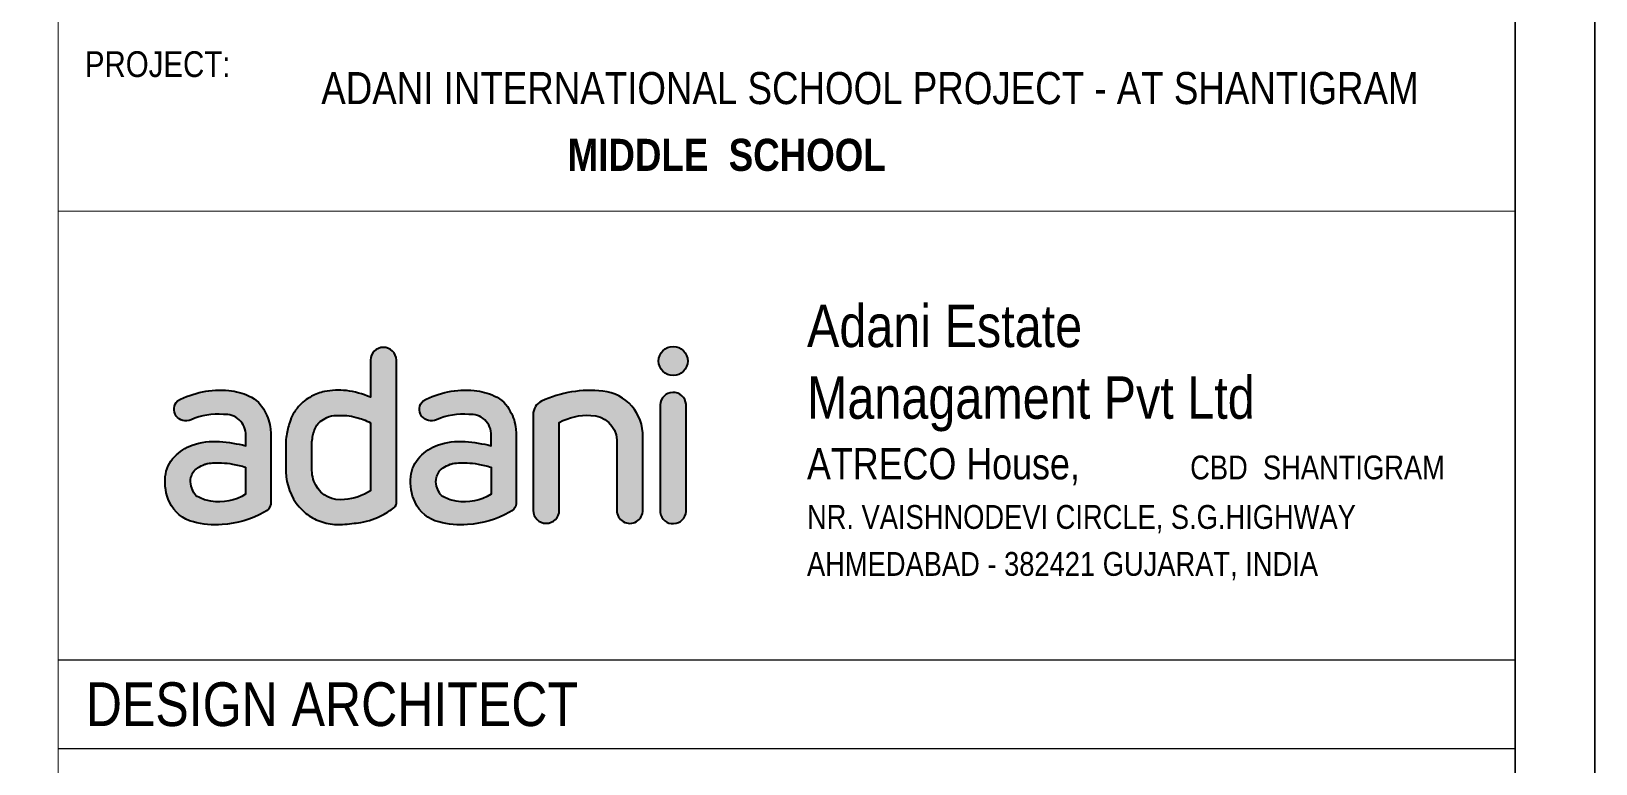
# Model space of a CAD drawing. Header units: millimetres. Extents: x 1112055 to 3390982, y -148532 to 766891.
# Drawn here: x 2533478 to 2542910, y 152337 to 156752 of the extents above; entities that cross this region are included whole.
import ezdxf

# ---------------------------------------------------------------- set-up
doc = ezdxf.new("R2010")
doc.units = ezdxf.units.MM
for name, color, linetype, lineweight in [('B TITLE BLOCK', 250, 'Continuous', 0), ('TB IL', 7, 'Continuous', 9), ('tb text', 7, 'Continuous', 13)]:
    doc.layers.add(name, color=color, linetype=linetype, lineweight=lineweight)
doc.layers.add('FORMAT TEXT', color=7, linetype='Continuous')
doc.styles.add('SWINC', font='swissc.ttf')

# ---------------------------------------------------------------- blocks, each defined once
blk = doc.blocks.new('A$C448A1362')
h = blk.add_hatch(color=144)
h.set_gradient(color1=(0, 128, 167), color2=(196, 60, 91), rotation=5, tint=1)
edge = h.paths.add_edge_path()
edge.add_arc((14.81933344435538, -0.6985207138125133), 0.7431945778757773, 0, 360)
edge = h.paths.add_edge_path()
edge.add_line((14.15277161007043, -2.943220954840626), (14.15074250250791, -8.452755263949484))
edge.add_arc((14.81271016430946, -8.345192536199875), 0.6706496295921845, 189.2292944955668, 356.1382558233712)
edge.add_line((15.48183706351529, -8.390360206402192), (15.48183706351529, -2.906189741824846))
edge.add_arc((14.81858030050353, -2.970500210281671), 0.6663672936405483, 5.538180628108128, 177.6538117834876)
edge = h.paths.add_edge_path()
edge.add_line((7.658612856253058, -3.439845030765127), (7.658612856253058, -8.334052471542009))
edge.add_arc((8.327457436545956, -8.32652838341778), 0.668886899624382, 180.6445149192386, 359.3554850807614)
edge.add_line((8.996302016838627, -8.334052471542464), (8.996302016838627, -3.840593774361196))
edge.add_arc((10.43994891255898, -6.488699477092041), 3.016053741622978, 86.78809535472402, 118.5975448000749, ccw=False)
edge.add_arc((10.61373491564996, -4.807273183709412), 1.329898324167716, 3.2061460087869023, 90.20678352166891, ccw=False)
edge.add_line((11.94155164382369, -4.732893824975463), (11.94155164382369, -8.320863272386077))
edge.add_arc((12.60398342205281, -8.339524168990692), 0.6626945675571669, 178.3863879075979, 362.4913548570173)
edge.add_line((13.26605160525287, -8.310717734573473), (13.26605160525287, -4.586290803584006))
edge.add_arc((10.97818174704571, -4.509470264667243), 2.28915920881283, 358.0768837756475, 443.9565772997473)
edge.add_arc((10.59401221925009, -8.138142946765356), 5.938111340575273, 83.95657729974697, 114.9107743569737)
edge.add_arc((8.408866964090748, -3.432967517766201), 0.7502856299517944, 114.9107743569736, 180.5252106281581)
edge = h.paths.add_edge_path(flags=16)
edge.add_line((5.507758839991311, -6.128919827983509), (5.507758839991311, -7.509220247381791))
edge.add_arc((4.146227910375046, -5.350103415743206), 2.552557925878734, 260.598114554046, 302.23537625721383, ccw=False)
edge.add_arc((4.087928553207348, -5.702189379883976), 2.195677916363923, 243.4590382901451, 260.5981145540465, ccw=False)
edge.add_arc((3.365096810479827, -7.149373683017757), 0.5780165996690875, 209.8633087811852, 243.4590382901451, ccw=False)
edge.add_arc((4.137351262187394, -6.705965495283408), 1.468515201089699, 195.2092911337714, 209.8633087811827, ccw=False)
edge.add_arc((3.574157333157927, -6.859079973122107), 0.8848788031333445, 166.7985330258342, 195.2092911337714, ccw=False)
edge.add_arc((3.587606153449087, -6.862234728725753), 0.8986926820288219, 147.3576210444231, 166.798533025833, ccw=False)
edge.add_arc((3.389644337597701, -6.73542645901648), 0.6635986204241061, 120.63220694506651, 147.3576210444251, ccw=False)
edge.add_arc((4.530526850433716, -8.662080861807453), 2.902707839709622, 112.49789540908989, 120.632206945066, ccw=False)
edge.add_arc((3.650891727382941, -6.538233166334294), 0.6039066340219512, 97.65291712801451, 112.49789540909, ccw=False)
edge.add_arc((4.113118942007532, -9.978226818855319), 4.074815783988947, 87.68643739568421, 97.65291712801928, ccw=False)
edge.add_arc((4.113118942007304, -9.978226818858502), 4.074815783992284, 79.75290279672708, 87.68643739568432, ccw=False)
edge.add_arc((3.750854027135574, -11.98215784152194), 6.111228171535338, 73.29237366723208, 79.75290279672572, ccw=False)
edge = h.paths.add_edge_path()
edge.add_line((6.790154819498412, -4.403163846067628), (6.789647542607781, -8.021569906915602))
edge.add_arc((6.267806578629234, -7.927663462294049), 0.530222983307471, 290.01279134982053, 349.79867748199996, ccw=False)
edge.add_arc((3.985686338293817, -4.071748072450418), 5.002758515494103, 273.6188457994145, 299.5013455248223, ccw=False)
edge.add_arc((4.003606063649386, -4.355086746707229), 4.718853741165793, 255.66704751986748, 273.6188457994148, ccw=False)
edge.add_arc((3.293400358615145, -7.134654667361929), 1.849988117091353, 205.0891047683781, 255.66704751986708, ccw=False)
edge.add_arc((3.859586546516539, -6.869564954474072), 2.475159577771575, 173.9289781433874, 205.0891047683788, ccw=False)
edge.add_arc((3.123595983136966, -6.791286721989991), 1.735017975735576, 136.2598033714836, 173.9289781433874, ccw=False)
edge.add_arc((3.557998223588356, -7.206993982662198), 2.336281506215076, 109.5799741139754, 136.2598033714825, ccw=False)
edge.add_arc((3.91599006055776, -8.213464895504103), 3.404523919590422, 85.56592316711209, 109.5799741139746, ccw=False)
edge.add_arc((3.508382811704678, -13.46992161850562), 8.67676072668705, 76.65013801281992, 85.56592316711192, ccw=False)
edge.add_line((5.511817055116353, -5.027621698430494), (5.511817055116353, -4.501575562849439))
edge.add_arc((4.472484140997949, -4.465110926590796), 1.039972391973434, 357.9906215679799, 455.6588950534437)
edge.add_arc((4.086198299446323, -6.903609543656557), 3.484972647131051, 85.32993988743719, 113.1845555418632)
edge.add_arc((2.444315375492806, -3.165488927077377), 0.5988448662169389, 133.8620426340904, 296.78541516636506, ccw=False)
edge.add_arc((4.224328531941637, -6.831218957114515), 4.648377712036712, 84.78407122185848, 118.17724551367121, ccw=False)
edge.add_arc((4.305412553357883, -5.453939858085732), 3.269732674621548, 65.0770173786932, 84.00498154086301, ccw=False)
edge.add_arc((5.011671825826625, -3.985957337240734), 1.640984457002071, 25.615854055559396, 65.8410484831349, ccw=False)
edge.add_arc((4.440738750321316, -4.424729147798871), 2.350214712372408, 6.139679798615873, 29.24615656970508, ccw=False)
edge.add_line((6.777472897232656, -4.173367414613267), (6.790154819498412, -4.403163846067628))
edge = h.paths.add_edge_path()
edge.add_line((-0.6647863651678563, -0.6543876243279101), (-0.6647863651678563, -2.554646856619684))
edge.add_arc((-2.400736746012171, -6.432294233545463), 4.248490661933166, 65.88282809930101, 83.13487306898243)
edge.add_arc((-2.306256045762893, -5.647543298269056), 3.458072650285579, 83.13487306898298, 101.7924313308425)
edge.add_arc((-2.511163092840661, -4.666060909044745), 2.455428855959866, 101.7924313308415, 118.2655509453169)
edge.add_arc((-2.511163092840889, -4.66606090904429), 2.455428855959293, 118.2655509453176, 138.2614549608422)
edge.add_arc((-2.762000777547655, -4.442269798546704), 2.119271147127837, 138.261454960843, 163.1198987464418)
edge.add_arc((1.435355871833508, -5.715932123283665), 6.505615702627138, 163.1198987464423, 169.3828484008401)
edge.add_arc((-3.19076537750334, -4.848743643640091), 1.798916894248737, 169.3828484008401, 182.2402990978122)
edge.add_line((-4.988307303988677, -4.919064443836078), (-4.988307303988677, -6.369876351031735))
edge.add_arc((-2.069278757865959, -6.282007161035608), 2.9203507747582, 181.7242085214847, 219.8409375234252)
edge.add_arc((-2.492418944295423, -6.635066779090948), 2.369262114674396, 219.8409375234248, 238.8760015993548)
edge.add_arc((-2.291705121782343, -6.30265454861069), 2.757571179106963, 238.8760015993553, 256.8052270138245)
edge.add_arc((-2.291705121782343, -6.30265454861069), 2.757571179106969, 256.8052270138248, 274.3139534058478)
edge.add_arc((-3.081769659276461, 4.170752759902143), 13.2607355891034, 274.3139534058478, 278.35095906789)
edge.add_arc((-1.635209111257609, -5.683693761481891), 3.30068269457009, 278.3509590678898, 299.1663416277946)
edge.add_arc((-2.948734989847708, -3.330170478050832), 5.995941880507485, 299.166341627795, 305.5628000104232)
edge.add_arc((0.2806405914250263, -7.913759985370007), 0.3910279286526687, 311.2521827326039, 366.890062656182)
edge.add_line((0.6688445802926708, -7.866850455274061), (0.6647863651676289, -0.6543876243279101))
edge.add_arc((-2.273736754432321e-13, -0.6648689873070452), 0.6648689873071513, 0.9032798203518209, 179.0967201796482)
edge = h.paths.add_edge_path(flags=16)
edge.add_line((-0.6566699349179999, -3.865957618892708), (-0.6566699349179999, -7.331673335662117))
edge.add_arc((-2.177874036258572, -4.976513678812125), 2.803718767492351, 273.8152628129169, 302.8585285343123, ccw=False)
edge.add_arc((-2.222214389678811, -6.391559054528216), 1.40160951483312, 207.7678228712067, 279.4820398668521, ccw=False)
edge.add_arc((-1.983284873086404, -6.265757242648078), 1.671634346601225, 177.0124350050554, 207.7678228712068, ccw=False)
edge.add_line((-3.652647250965629, -6.178632963264818), (-3.652647250965629, -4.830798264866871))
edge.add_arc((-1.238173986717811, -5.021393273126478), 2.42198422805385, 159.7603310861371, 175.4865139123886, ccw=False)
edge.add_arc((-2.68210193758614, -4.488995900572945), 0.8830316980514378, 128.3998146419164, 159.7603310861371, ccw=False)
edge.add_arc((-2.214624559589311, -5.078809482746465), 1.635637279119564, 114.37650926095529, 128.3998146419147, ccw=False)
edge.add_arc((-2.394140627233583, -4.682636839643919), 1.200690406863742, 90.11877477638052, 114.3765092609566, ccw=False)
edge.add_arc((-2.371279833046856, -15.71044246335828), 12.22851972592457, 87.66288555333898, 90.11877477638222, ccw=False)
edge.add_arc((-1.946071046559382, -5.291973032022042), 1.801376886018847, 71.99206667147678, 87.66288555333881, ccw=False)
edge.add_arc((-6.364710685310456, -19.83489248203136), 17.00044722771216, 71.72441422244219, 72.98208476505982, ccw=False)
edge.add_arc((-1.948515104208809, -6.169105727444958), 2.640711107135314, 60.711755299823324, 69.72818362236211, ccw=False)
edge = h.paths.add_edge_path(flags=16)
edge.add_line((-7.044807818593881, -6.128919827983509), (-7.044807818593881, -7.509220247381791))
edge.add_arc((-8.406338748210146, -5.350103415743206), 2.552557925878734, 260.598114554046, 302.23537625721383, ccw=False)
edge.add_arc((-8.464638105377844, -5.702189379883976), 2.195677916363924, 243.4590382901451, 260.5981145540465, ccw=False)
edge.add_arc((-9.187469848105366, -7.149373683017757), 0.5780165996690874, 209.8633087811852, 243.4590382901451, ccw=False)
edge.add_arc((-8.41521539639757, -6.705965495283408), 1.468515201089699, 195.2092911337714, 209.8633087811827, ccw=False)
edge.add_arc((-8.978409325427265, -6.859079973122107), 0.8848788031333437, 166.7985330258342, 195.2092911337714, ccw=False)
edge.add_arc((-8.964960505136105, -6.862234728725753), 0.8986926820288219, 147.3576210444231, 166.798533025833, ccw=False)
edge.add_arc((-9.162922320987263, -6.73542645901648), 0.6635986204241063, 120.63220694506651, 147.3576210444251, ccw=False)
edge.add_arc((-8.022039808151249, -8.662080861807453), 2.902707839709622, 112.49789540908989, 120.632206945066, ccw=False)
edge.add_arc((-8.901674931202251, -6.538233166334294), 0.6039066340219509, 97.65291712801428, 112.49789540908989, ccw=False)
edge.add_arc((-8.43944771657766, -9.978226818855319), 4.074815783988947, 87.68643739568421, 97.65291712801928, ccw=False)
edge.add_arc((-8.439447716577888, -9.978226818858502), 4.074815783992284, 79.75290279672708, 87.68643739568432, ccw=False)
edge.add_arc((-8.801712631449618, -11.98215784152194), 6.111228171535338, 73.29237366723208, 79.75290279672572, ccw=False)
edge = h.paths.add_edge_path()
edge.add_line((-5.762411839086781, -4.403163846067628), (-5.762919115977411, -8.021569906915602))
edge.add_arc((-6.284760079955959, -7.927663462294049), 0.5302229833074719, 290.01279134982065, 349.798677482, ccw=False)
edge.add_arc((-8.566880320291148, -4.071748072450418), 5.002758515494103, 273.6188457994145, 299.5013455248223, ccw=False)
edge.add_arc((-8.548960594935807, -4.355086746707229), 4.718853741165793, 255.66704751986748, 273.6188457994148, ccw=False)
edge.add_arc((-9.259166299970047, -7.134654667361929), 1.849988117091353, 205.0891047683781, 255.66704751986708, ccw=False)
edge.add_arc((-8.692980112068653, -6.869564954474072), 2.475159577771575, 173.9289781433874, 205.0891047683788, ccw=False)
edge.add_arc((-9.428970675448227, -6.791286721989991), 1.735017975735576, 136.2598033714836, 173.9289781433874, ccw=False)
edge.add_arc((-8.994568434996836, -7.206993982662198), 2.336281506215077, 109.5799741139754, 136.2598033714825, ccw=False)
edge.add_arc((-8.636576598027432, -8.213464895504103), 3.404523919590422, 85.56592316711209, 109.5799741139746, ccw=False)
edge.add_arc((-9.044183846880514, -13.46992161850562), 8.67676072668705, 76.65013801281992, 85.56592316711192, ccw=False)
edge.add_line((-7.040749603468839, -5.027621698430494), (-7.040749603468839, -4.501575562849439))
edge.add_arc((-8.080082517587016, -4.465110926590796), 1.039972391973435, 357.9906215679799, 455.6588950534437)
edge.add_arc((-8.466368359138869, -6.903609543656557), 3.484972647131051, 85.32993988743719, 113.1845555418632)
edge.add_arc((-10.10825128309239, -3.165488927077377), 0.5988448662169391, 133.8620426340904, 296.7854151663651, ccw=False)
edge.add_arc((-8.328238126643555, -6.831218957114515), 4.648377712036713, 84.78407122185848, 118.17724551367121, ccw=False)
edge.add_arc((-8.24715410522731, -5.453939858085732), 3.269732674621548, 65.0770173786932, 84.00498154086301, ccw=False)
edge.add_arc((-7.540894832758568, -3.985957337240734), 1.640984457002071, 25.615854055559396, 65.8410484831349, ccw=False)
edge.add_arc((-8.111827908263876, -4.424729147798871), 2.350214712372407, 6.139679798615873, 29.24615656970508, ccw=False)
edge.add_line((-5.775093761352537, -4.173367414613267), (-5.762411839086781, -4.403163846067628))
at = {"layer": 'Defpoints'}
for points in [[(-0.6647863651678563, -0.6543876243279101), (-0.6647863651678563, -2.554646856619684, 0.07541875449206863), (-1.892903717377976, -2.214264063008386, 0.08158927728195095), (-3.012971091884083, -2.262455367618031, 0.07200158244177832), (-3.673952880372099, -2.503411890666257, 0.08747065465243846), (-4.343380748454138, -3.031402128400487, 0.1088927901249689), (-4.789962039753391, -3.826897298314407, 0.02733407760724219), (-4.95888524433235, -4.517301146458749, 0.05616014285171117), (-4.988307303988677, -4.919064443836078), (-4.988307303988677, -6.369876351031735, 0.1678662430565968), (-4.311599931891351, -8.152954621588151, 0.08324764646749883), (-3.717071416075441, -8.663275173559896, 0.07839098920922768), (-2.921153974680465, -8.987425106671026, 0.07654520455502953), (-2.084276282893143, -9.052413098854458, 0.01761658224182823), (-1.155830395295652, -8.949379339873985, 0.09107480465804352), (-0.02663203675820114, -8.565878010559345, 0.02791706392525837), (0.5384744194011546, -8.207740525776217, 0.2476503926846541), (0.6688445802926708, -7.866850455274061), (0.6647863651676289, -0.6543876243279101, 0.9843577705796193), (-0.6647863651678563, -0.6543876243279101, -0.9843577705796193)], [(7.658612856253058, -3.439845030765127), (7.658612856253058, -8.334052471542464, 0.9888138903809678), (8.996302016838627, -8.334052471542464), (8.996302016838627, -3.840593774361196, -0.1396930776755655), (10.60893525214442, -3.477383520671765, -0.3989627704076013), (11.94155164382369, -4.732893824975463), (11.94155164382369, -8.320863272386077, 1.036479897949533), (13.26605160525287, -8.310717734573473), (13.26605160525287, -4.586290803584006, 0.3933042129500563), (11.21918935156964, -2.233033307961932, 0.1358904779811795), (8.092841874630494, -2.752484843964567, 0.2943844530381903), (7.658612856253058, -3.439845030765127, 4.248669503008863)], [(14.15277161007043, -2.943220954840626), (14.15074250250791, -8.452755263949484, 0.891820705005876), (15.48183706351529, -8.390360206402192), (15.48183706351529, -2.906189741824846, 0.933458803029733), (14.15277161007043, -2.943220954840626, 1.924318933905837)], [(-0.6566699349179999, -3.865957618892708), (-0.6566699349179999, -7.331673335661662, -0.1274079101730488), (-1.99131543415956, -7.77401878428941, -0.3235416448118485), (-3.462418416980199, -7.044554615566767, -0.1350070942812793), (-3.652647250965629, -6.178632963264818), (-3.652647250965629, -4.830798264866871, -0.06872631680704114), (-3.510609721589844, -4.183512952425872, -0.1376965565907644), (-3.230592877963318, -3.79696796176745, -0.06126469009804751), (-2.889702807461617, -3.588984436609962, -0.10624137210056), (-2.396629669771301, -3.48194901268721, -0.01071624843410108), (-1.872612641752767, -3.492094550499814, -0.06848360903983725), (-1.389177764984424, -3.578838898797358, -0.005487678053938331), (-1.033576664654447, -3.691961645407218, -0.03936189994623337), (-0.6566699349179999, -3.865957618892708, 1.356783517631229)], [(-7.044807818593881, -6.128919827983509), (-7.044807818593881, -7.509220247381791, -0.1837024111024695), (-8.82332059713508, -7.86837228594618, -0.07492305019557059), (-9.445749341935425, -7.666476083476255, -0.1476481128128201), (-9.688734972545944, -7.437186928912297, -0.06402749356167123), (-9.83229433259362, -7.091224089504294, -0.1246042540064638), (-9.839903485953073, -6.656995071127085, -0.08503102905075369), (-9.72170797043691, -6.377485504390961, -0.1171430805373001), (-9.501042523013666, -6.164429210327171, -0.03550754085689274), (-9.132759500417933, -5.980287699029532, -0.06486417715555219), (-8.982098263901435, -5.939705547779113, -0.04351440527225555), (-8.274954278366295, -5.906732549888375, -0.03463040874682313), (-7.714563698912571, -5.96840552179242, -0.02819684536750116), (-7.044807818593881, -6.128919827983509, 0.4870208130656629)], [(5.507758839991311, -6.128919827983509), (5.507758839991311, -7.509220247381791, -0.1837024111024695), (3.729246061450112, -7.86837228594618, -0.07492305019557059), (3.106817316649767, -7.666476083476255, -0.1476481128128201), (2.86383168603902, -7.437186928912297, -0.06402749356167123), (2.720272325991345, -7.091224089504294, -0.1246042540064638), (2.712663172632119, -6.656995071127085, -0.08503102905075369), (2.830858688148282, -6.377485504390961, -0.1171430805373001), (3.051524135571299, -6.164429210327171, -0.03550754085689274), (3.419807158167259, -5.980287699029532, -0.06486417715555219), (3.57046839468353, -5.939705547779113, -0.04351440527225555), (4.277612380218898, -5.906732549888375, -0.03463040874682313), (4.838002959672622, -5.96840552179242, -0.02819684536750116), (5.507758839991311, -6.128919827983509, 0.4870208130656629)]]:
    blk.add_lwpolyline(points, format="xyb", dxfattribs=at)
for points in [[(-5.762411839086781, -4.403163846067628), (-5.762919115977411, -8.021569906915602, -0.2669481187597852), (-6.103301909588708, -8.425869588745854, -0.1134162915094906), (-8.2511122645069, -9.064531194046367, -0.07849008793115403), (-9.717142478421238, -8.927059156686255, -0.2243418394939228), (-10.9346070159279, -7.919099975008749, -0.1368057198153948), (-11.15425790956988, -6.607789212736179, -0.1658590459996468), (-10.68249040128603, -5.591713600808589, -0.1169414544130342), (-9.777508428406009, -5.005808792133166, -0.1051662217590635), (-8.373365995148106, -4.819130896382148, -0.03892208847284846), (-7.040749603468839, -5.027621698430494), (-7.040749603468839, -4.501575562849439, 0.4539793650940807), (-8.182629884272046, -3.43020676984338, 0.1221406884645016), (-9.838381655281182, -3.700078075657302, -0.8610727055752213), (-10.52320545762882, -2.733715599011475, -0.1467451494329428), (-7.905656701989301, -2.20208941763326, -0.08277711465856903), (-6.869290014436729, -2.488700860838208, -0.1773403027500228), (-6.061197927666626, -3.276501871983101, -0.1011640304320547), (-5.775093761352537, -4.173367414613267)], [(6.790154819498412, -4.403163846067628), (6.789647542607781, -8.021569906915602, -0.2669481187597852), (6.449264748996484, -8.425869588745854, -0.1134162915094906), (4.301454394078291, -9.064531194046367, -0.07849008793115403), (2.835424180163955, -8.927059156686255, -0.2243418394939228), (1.617959642657297, -7.919099975008749, -0.1368057198153948), (1.398308749015314, -6.607789212736179, -0.1658590459996468), (1.870076257299161, -5.591713600808589, -0.1169414544130342), (2.775058230179184, -5.005808792133166, -0.1051662217590635), (4.179200663437086, -4.819130896382148, -0.03892208847284846), (5.511817055116353, -5.027621698430494), (5.511817055116353, -4.501575562849439, 0.4539793650940807), (4.369936774313146, -3.43020676984338, 0.1221406884645016), (2.71418500330401, -3.700078075657302, -0.8610727055752213), (2.029361200956373, -2.733715599011475, -0.1467451494329428), (4.646909956595891, -2.20208941763326, -0.08277711465856903), (5.683276644148464, -2.488700860838208, -0.1773403027500228), (6.491368730918566, -3.276501871983101, -0.1011640304320547), (6.777472897232656, -4.173367414613267)]]:
    blk.add_lwpolyline(points, format="xyb", close=True, dxfattribs=at)
blk.add_circle((14.81933344435538, -0.6985207138125133), 0.7431945778757773, dxfattribs=at)

msp = doc.modelspace()

# ---------------------------------------------------------------- linework, layer by layer
at = {"layer": 'B TITLE BLOCK', "color": 250, "lineweight": 0}
for p, q in [((2533640.342278654, 152962.7390760654), (2542423.742789106, 152962.7390760654)), ((2542423.742789106, 152426.7925162407), (2533640.342278655, 152426.7925162407))]:
    msp.add_line(p, q, dxfattribs=at)
at = {"layer": 'B TITLE BLOCK', "color": 1, "const_width": 10.78926222405179}
msp.add_lwpolyline([(2542904.390718198, 198431.1161204522), (2542904.390718198, 132284.7965052296), (2470579.105020972, 132284.7965052296), (2470579.105020972, 198431.1161204522)], close=True, dxfattribs=at)
at = {"layer": 'B TITLE BLOCK', "color": 250, "lineweight": 0}
for points, const_width in [([(2542423.742789106, 197950.4681913593), (2542423.742789106, 132765.4444343226), (2471059.752950065, 132765.4444343226), (2471059.752950065, 197950.4681913593)], 10.78926222405179), ([(2533640.342278655, 132765.4444343226), (2542423.742789106, 132765.4444343226), (2542423.742789106, 197950.4681913593), (2533640.342278655, 197950.4681913593)], 7.323781844272357), ([(2533640.342278654, 155668.3782365413), (2542423.742789106, 155668.3782365413), (2542423.742789106, 152962.7390760654), (2533640.342278654, 152962.7390760654)], 7.323781844272357), ([(2542423.742789106, 152962.7390760634), (2533640.342278655, 152962.7390760634), (2533640.342278655, 149518.5622091873), (2542423.742789106, 149518.5622091873)], 7.323781844272357)]:
    msp.add_lwpolyline(points, close=True, dxfattribs=dict(at, const_width=const_width))

# ---------------------------------------------------------------- block references
at = {"layer": 'TB IL', "xscale": 117.8914050644805, "yscale": 117.8914050644805, "zscale": 117.8914050644805}
msp.add_blockref('A$C448A1362', (2535600.835116734, 154847.1730174607), dxfattribs=at)

# ---------------------------------------------------------------- texts
at = {"layer": 'FORMAT TEXT', "style": 'SWINC'}
msp.add_text('DESIGN ARCHITECT', height=263.5020153133752, dxfattribs=at).set_placement((2533806.693824668, 152564.3989481578))
at = {"layer": 'tb text', "color": 7, "style": 'SWINC'}
msp.add_text('PROJECT:', height=154.9894516912175, dxfattribs=at).set_placement((2533801.029009943, 156476.7906835441))
at = {"layer": 'tb text', "style": 'SWINC'}
for s, height, p in [('Adani Estate', 255.3514469777646, (2538154.757922435, 154848.8178680101)), ('Managament Pvt Ltd', 255.3514469777646, (2538154.757922435, 154416.6706866937)), ('ATRECO House,', 188.6255603680049, (2538154.757922435, 154051.2493919876)), ('  CBD  SHANTIGRAM', 143.6345917090284, (2540373.353799144, 154051.2493919874)), ('NR. VAISHNODEVI CIRCLE, S.G.HIGHWAY', 143.6345917090284, (2538154.757922435, 153753.0610281432)), ('AHMEDABAD - 382421 GUJARAT, INDIA', 143.6345917090284, (2538154.757922435, 153469.8696538522))]:
    msp.add_text(s, height=height, dxfattribs=at).set_placement(p)
at = {"layer": 'tb text', "char_height": 193.2348112296818, "width": 12446.48869824038, "attachment_point": 1, "style": 'SWINC'}
for s, insert in [('ADANI INTERNATIONAL SCHOOL PROJECT - AT SHANTIGRAM', (2535226.301353739, 156506.6561287613)), ('{\\fSwis721 Cn BT|b1|i0|c0|p34;MIDDLE  SCHOOL}', (2536711.435469207, 156104.1689299746))]:
    msp.add_mtext(s, dxfattribs=dict(at, insert=insert))

doc.saveas('drawing.dxf')
